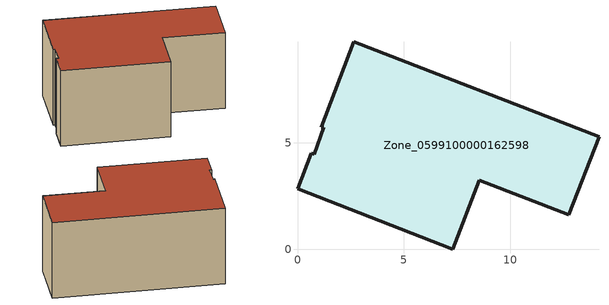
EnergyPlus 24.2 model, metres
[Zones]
Zone_0599100000162598
 floor ground (C_G): 1.23,5.72 1.1,5.72 2.65,9.74 14.15,5.27 12.74,1.61 8.54,3.24 7.28,0 0,2.84 0.64,4.51 0.79,4.46 z0
 wall outside (C_F): 1.23,5.72 0.79,4.46 0.64,4.51 0,2.84 7.28,0 8.54,3.24 12.74,1.61 14.15,5.27 2.65,9.74 1.1,5.72 1.23,5.72 z0:6.04
 roof outside (C_R): 1.1,5.72 1.23,5.72 0.79,4.46 0.64,4.51 0,2.84 7.28,0 8.54,3.24 12.74,1.61 14.15,5.27 2.65,9.74 z6.04
[BUILDING]
Pand.0599100000162598: North Axis=0; Terrain=City; Loads Convergence Tolerance Value=0.04; Temperature Convergence Tolerance Value=0.4; Solar Distribution=FullExterior; Maximum Number of Warmup Days=25; Minimum Number of Warmup Days=1
[Site:Location]
Rotterdam.The.Hague.AP_ZH_NLD Design_Conditions: Latitude=51.96; Longitude=4.45; Time Zone=1; Elevation=-4.5
[SITE:GROUNDTEMPERATURE:BUILDINGSURFACE]
18, 18, 18, 18, 18, 18, 18, 18, 18, 18, 18, 18
[MATERIAL] Thermal Absorptance=0.9; Solar Absorptance=0.7; Visible Absorptance=0.7
Name | Roughness | Thickness | Conductivity | Density | Specific Heat
G.TC.1946 | MediumSmooth | 0.15 | 1 | 540 | 1210
F.TC.1946 | Rough | 0.3 | 0.857143 | 1920 | 840
R.TC.1946 | MediumRough | 0.2 | 0.909091 | 1500 | 1000
[CONSTRUCTION]
C_G: G.TC.1946
C_F: F.TC.1946
C_R: R.TC.1946
[ZONE]
Zone_0599100000162598: Type=1; Multiplier=1; Ceiling Height=Autocalculate; Volume=Autocalculate; Floor Area=autocalculate; Part of Total Floor Area=Yes
[ZONEINFILTRATION:DESIGNFLOWRATE]
Infil_Zone_0599100000162598: Zone or ZoneList or Space or SpaceList=Zone_0599100000162598; Schedule=AlwaysOn; Design Flow Rate Calculation Method=Flow/Area; Flow Rate per Floor Area=0.003; Constant Term Coefficient=1; Temperature Term Coefficient=0; Velocity Term Coefficient=0; Velocity Squared Term Coefficient=0
[HVACTEMPLATE:ZONE:IDEALLOADSAIRSYSTEM]
Zone_0599100000162598: Maximum Heating Supply Air Temperature=50; Minimum Cooling Supply Air Temperature=13; Maximum Heating Supply Air Humidity Ratio=0.0156; Minimum Cooling Supply Air Humidity Ratio=0.0077; Heating Limit=NoLimit; Cooling Limit=NoLimit; Dehumidification Control Type=ConstantSensibleHeatRatio; Cooling Sensible Heat Ratio=0.7; Dehumidification Setpoint=60; Humidification Control Type=None; Humidification Setpoint=30; Outdoor Air Method=None; Outdoor Air Flow Rate per Person=0.00944; Outdoor Air Flow Rate per Zone Floor Area=0; Outdoor Air Flow Rate per Zone=0; Demand Controlled Ventilation Type=None; Outdoor Air Economizer Type=NoEconomizer; Heat Recovery Type=None; Sensible Heat Recovery Effectiveness=0.7; Latent Heat Recovery Effectiveness=0.65
[ZONECONTROL:THERMOSTAT]
ThermostatControl_Zone_0599100000162598: Zone or ZoneList=Zone_0599100000162598; Control Type Schedule=DualSetpointControlType; Control 1=Thermostat_Zone_0599100000162598; Temperature Difference Between Cutout And Setpoint=0
[THERMOSTATSETPOINT:DUALSETPOINT]
Thermostat_Zone_0599100000162598: Heating Setpoint Temperature Schedule=HeatingSetpoint_Zone_0599100000162598; Cooling Setpoint Temperature Schedule=CoolingSetpoint_Zone_0599100000162598
[SCHEDULE:COMPACT]
HeatingSetpoint_Zone_0599100000162598: Through: 12/31, For: AllDays, Until: 24:00, 21
CoolingSetpoint_Zone_0599100000162598: Through: 12/31, For: AllDays, Until: 24:00, 24
DualSetpointControlType: Through: 12/31, For: AllDays, Until: 24:00, 4
AlwaysOn: Through: 12/31, For: AllDays, Until: 24:00, 1
